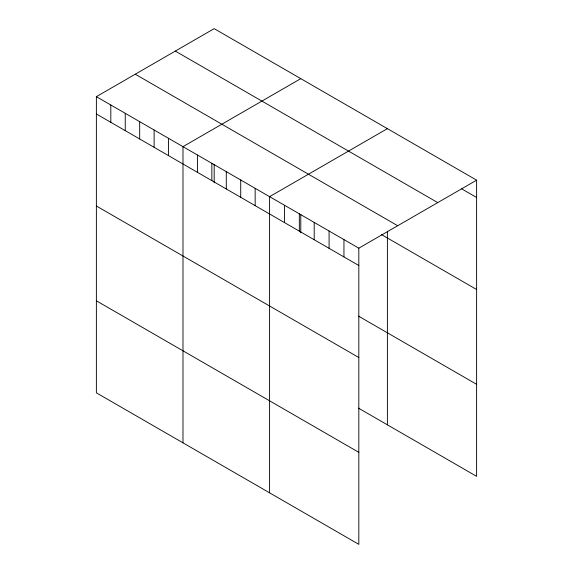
<?xml version="1.0" encoding="UTF-8"?>
<svg xmlns="http://www.w3.org/2000/svg" width="573" height="573" viewBox="0 0 573 573"><rect width="100%" height="100%" fill="white"/><g stroke="black" fill="none" stroke-linecap="round" stroke-linejoin="round"><path stroke-width="0.86" d="M96.379 96.658L358.82 248.173L358.82 544.35L96.379 392.834L96.379 96.658L214.18 28.65L476.621 180.166L476.614 476.342L358.519 408.155M300.782 78.651L182.988 146.659L182.988 442.836M387.391 128.653L269.589 196.661L269.589 492.837M358.82 248.173L476.621 180.166M461.745 188.904L476.621 197.492M175.309 51.09L437.743 202.613M135.257 74.218L397.691 225.733M381.31 234.486L476.614 289.515M96.379 113.984L358.82 265.5M358.519 316.138L476.614 384.318M96.379 206.001L358.82 357.523M96.379 300.811L358.82 452.333M387.391 231.177L387.391 424.822M343.95 239.593L343.95 256.912M329.081 231.005L329.081 248.331M314.205 222.417L314.205 239.743M300.782 214.331L300.782 232.767M299.335 213.836L299.335 231.155M284.466 205.249L284.466 222.575M255.157 188.331L255.157 205.65M240.724 179.994L240.724 197.32M226.292 171.664L226.292 188.983M214.18 164.329L214.18 182.766M211.852 163.326L211.852 180.653M197.42 154.997L197.42 172.315M168.555 138.329L168.555 155.648M154.116 129.992L154.116 147.318M139.683 121.662L139.683 138.981M125.251 113.325L125.251 130.651M110.818 104.995L110.818 122.314"/></g></svg>
